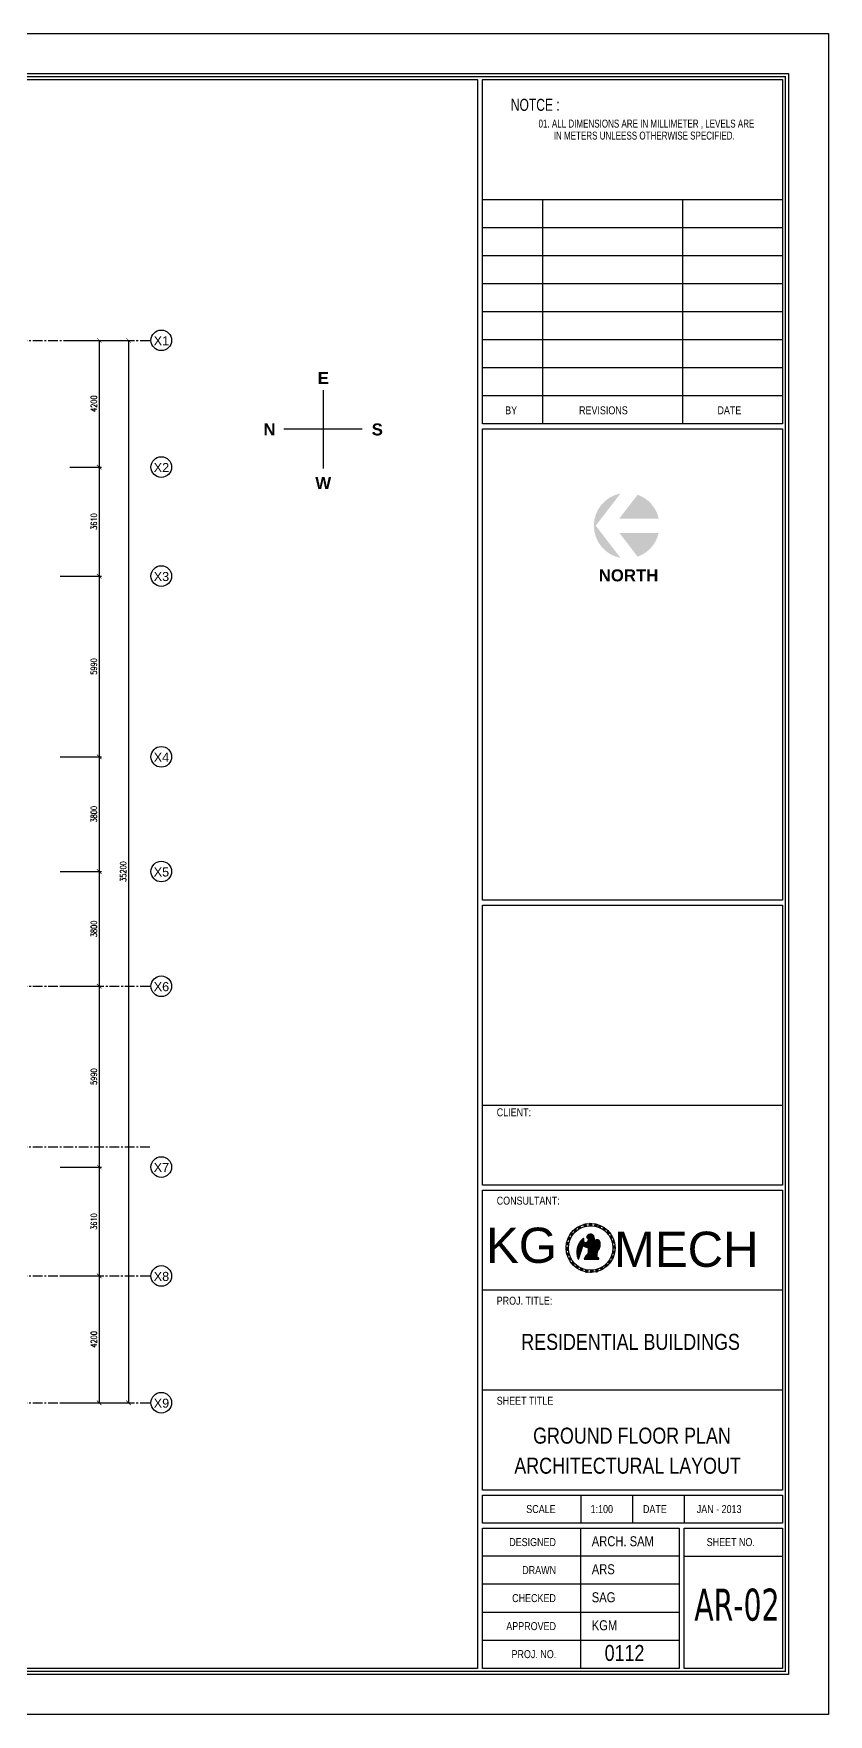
# Model space of a CAD drawing. Header units: millimetres. Extents: x -1288794 to 2153086, y -2701644 to -1428868.
# Drawn here: x 485851 to 512195, y -1519494 to -1463806 of the extents above; entities that cross this region are included whole.
import ezdxf
from ezdxf.enums import TextEntityAlignment as Align

# ---------------------------------------------------------------- set-up
doc = ezdxf.new("R2010")
doc.units = ezdxf.units.MM
doc.header["$LTSCALE"] = 100
doc.header["$PDMODE"] = 34
doc.linetypes.add('CENTER', pattern=[50.8, 31.75, -6.35, 6.35, -6.35])
for name, color, linetype in [('A-ANNO-DIMS', 1, 'Continuous'), ('A-ANNO-SYMB', 33, 'Continuous'), ('A-ANNO-TEXT', 8, 'Continuous'), ('A-GRID', 253, 'CENTER'), ('LOGO LINE', 7, 'Continuous'), ('LOGO1LINE', 7, 'Continuous'), ('LOGOHATCH02', 8, 'Continuous'), ('TEXT', 4, 'Continuous'), ('TEXTO', 140, 'Continuous')]:
    doc.layers.add(name, color=color, linetype=linetype)
doc.styles.add('ISTILO', font='sanss___.ttf', dxfattribs={"width": 0.8, "height": 400})
doc.styles.add('MKL', font='swisse.ttf')
doc.styles.add('ROMANS', font='romans.shx', dxfattribs={"width": 0.8})
doc.styles.add('SANSSERIF', font='sas_____.pfb')
doc.styles.add('SANSSERIFBOLD', font='sasb____.pfb')
doc.styles.add('STYLUS BT', font='stylu.ttf', dxfattribs={"width": 0.5})
doc.styles.add('TAHOMA', font='tahoma.ttf', dxfattribs={"width": 0.7})
doc.dimstyles.new('100 of DIM2', dxfattribs={"dimscale": 0, "dimtxt": 200, "dimasz": 150, "dimexe": 75, "dimexo": 200, "dimgap": 75, "dimtad": 1, "dimdec": 0, "dimrnd": 5, "dimzin": 0, "dimdsep": 46, "dimtxsty": 'ROMANS', "dimblk": 'ARCHTICK', "dimcen": 100, "dimclrd": 94, "dimclre": 94, "dimclrt": 2, "dimadec": 0, "dimazin": 0, "dimtfac": 1, "dimtdec": 0, "dimtofl": 0, "dimtmove": 2, "dimatfit": 3, "dimldrblk": 'OPEN90', "dimfxl": 75, "dimtolj": 1, "dimtzin": 0, "dimarcsym": 0})

# ---------------------------------------------------------------- blocks, each defined once
blk = doc.blocks.new('_ArchTick')
at = {"color": 0, "linetype": 'ByBlock', "const_width": 0.15}
blk.add_lwpolyline([(-0.5, -0.5), (0.5, 0.5)], dxfattribs=at)
blk = doc.blocks.new('*D69')
at = {"layer": 'A-ANNO-DIMS', "color": 94, "lineweight": -2, "ltscale": 3, "transparency": 16777216}
for p, q in [((486842, -1473969), (489072, -1473969)), ((488997, -1473969), (488997, -1509169)), ((486842, -1509169), (489072, -1509169))]:
    blk.add_line(p, q, dxfattribs=at)
at = {"layer": 'Defpoints', "color": 0, "ltscale": 3, "transparency": 16777216}
for p in [(486642, -1473969), (486642, -1509169), (488997, -1509169)]:
    blk.add_point(p, dxfattribs=at)
at = {"layer": 'A-ANNO-DIMS', "color": 94, "lineweight": -2, "ltscale": 3, "transparency": 16777216, "xscale": 150, "yscale": 150, "zscale": 150}
for p, rotation in [((488997, -1473969), 90), ((488997, -1509169), 270)]:
    blk.add_blockref('_ArchTick', p, dxfattribs=dict(at, rotation=rotation))
at = {"layer": 'A-ANNO-DIMS', "color": 2, "ltscale": 3, "transparency": 16777216, "insert": (488822, -1491569), "char_height": 200, "attachment_point": 5, "rotation": 90, "style": 'ROMANS'}
blk.add_mtext('\\A1;35200', dxfattribs=at)
blk = doc.blocks.new('_Open90')
at = {"color": 0, "linetype": 'ByBlock', "lineweight": -2}
for p, q in [((0, 0), (-1, 0)), ((-0.5, 0.5), (0, 0)), ((0, 0), (-0.5, -0.5))]:
    blk.add_line(p, q, dxfattribs=at)
blk = doc.blocks.new('*D70')
at = {"layer": 'A-ANNO-DIMS', "color": 94, "lineweight": -2, "ltscale": 3, "transparency": 16777216}
for p, q in [((487047, -1473969), (488100, -1473969)), ((488025, -1473969), (488025, -1478169)), ((487047, -1478169), (488100, -1478169))]:
    blk.add_line(p, q, dxfattribs=at)
at = {"layer": 'Defpoints', "color": 0, "ltscale": 3, "transparency": 16777216}
for p in [(486847, -1473969), (486847, -1478169), (488025, -1478169)]:
    blk.add_point(p, dxfattribs=at)
at = {"layer": 'A-ANNO-DIMS', "color": 94, "lineweight": -2, "ltscale": 3, "transparency": 16777216, "xscale": 150, "yscale": 150, "zscale": 150}
for p, rotation in [((488025, -1473969), 90), ((488025, -1478169), 270)]:
    blk.add_blockref('_ArchTick', p, dxfattribs=dict(at, rotation=rotation))
at = {"layer": 'A-ANNO-DIMS', "color": 2, "ltscale": 3, "transparency": 16777216, "insert": (487850, -1476069), "char_height": 200, "attachment_point": 5, "rotation": 90, "style": 'ROMANS'}
blk.add_mtext('\\A1;4200', dxfattribs=at)
blk = doc.blocks.new('*D71')
at = {"layer": 'A-ANNO-DIMS', "color": 94, "lineweight": -2, "ltscale": 3, "transparency": 16777216}
for p, q in [((487047, -1478169), (488100, -1478169)), ((488025, -1478169), (488025, -1481779)), ((486733, -1481779), (488100, -1481779))]:
    blk.add_line(p, q, dxfattribs=at)
at = {"layer": 'Defpoints', "color": 0, "ltscale": 3, "transparency": 16777216}
for p in [(486847, -1478169), (486533, -1481779), (488025, -1481779)]:
    blk.add_point(p, dxfattribs=at)
at = {"layer": 'A-ANNO-DIMS', "color": 94, "lineweight": -2, "ltscale": 3, "transparency": 16777216, "xscale": 150, "yscale": 150, "zscale": 150}
for p, rotation in [((488025, -1478169), 90), ((488025, -1481779), 270)]:
    blk.add_blockref('_ArchTick', p, dxfattribs=dict(at, rotation=rotation))
at = {"layer": 'A-ANNO-DIMS', "color": 2, "ltscale": 3, "transparency": 16777216, "insert": (487850, -1479974), "char_height": 200, "attachment_point": 5, "rotation": 90, "style": 'ROMANS'}
blk.add_mtext('\\A1;3610', dxfattribs=at)
blk = doc.blocks.new('*D72')
at = {"layer": 'A-ANNO-DIMS', "color": 94, "lineweight": -2, "ltscale": 3, "transparency": 16777216}
for p, q in [((486733, -1481779), (488100, -1481779)), ((488025, -1481779), (488025, -1487769)), ((486733, -1487769), (488100, -1487769))]:
    blk.add_line(p, q, dxfattribs=at)
at = {"layer": 'Defpoints', "color": 0, "ltscale": 3, "transparency": 16777216}
for p in [(486533, -1481779), (486533, -1487769), (488025, -1487769)]:
    blk.add_point(p, dxfattribs=at)
at = {"layer": 'A-ANNO-DIMS', "color": 94, "lineweight": -2, "ltscale": 3, "transparency": 16777216, "xscale": 150, "yscale": 150, "zscale": 150}
for p, rotation in [((488025, -1481779), 90), ((488025, -1487769), 270)]:
    blk.add_blockref('_ArchTick', p, dxfattribs=dict(at, rotation=rotation))
at = {"layer": 'A-ANNO-DIMS', "color": 2, "ltscale": 3, "transparency": 16777216, "insert": (487850, -1484774), "char_height": 200, "attachment_point": 5, "rotation": 90, "style": 'ROMANS'}
blk.add_mtext('\\A1;5990', dxfattribs=at)
blk = doc.blocks.new('*D73')
at = {"layer": 'A-ANNO-DIMS', "color": 94, "lineweight": -2, "ltscale": 3, "transparency": 16777216}
for p, q in [((486733, -1487769), (488100, -1487769)), ((488025, -1487769), (488025, -1491569)), ((486733, -1491569), (488100, -1491569))]:
    blk.add_line(p, q, dxfattribs=at)
at = {"layer": 'Defpoints', "color": 0, "ltscale": 3, "transparency": 16777216}
for p in [(486533, -1487769), (486533, -1491569), (488025, -1491569)]:
    blk.add_point(p, dxfattribs=at)
at = {"layer": 'A-ANNO-DIMS', "color": 94, "lineweight": -2, "ltscale": 3, "transparency": 16777216, "xscale": 150, "yscale": 150, "zscale": 150}
for p, rotation in [((488025, -1487769), 90), ((488025, -1491569), 270)]:
    blk.add_blockref('_ArchTick', p, dxfattribs=dict(at, rotation=rotation))
at = {"layer": 'A-ANNO-DIMS', "color": 2, "ltscale": 3, "transparency": 16777216, "insert": (487850, -1489669), "char_height": 200, "attachment_point": 5, "rotation": 90, "style": 'ROMANS'}
blk.add_mtext('\\A1;3800', dxfattribs=at)
blk = doc.blocks.new('*D74')
at = {"layer": 'A-ANNO-DIMS', "color": 94, "lineweight": -2, "ltscale": 3, "transparency": 16777216}
for p, q in [((486733, -1491569), (488100, -1491569)), ((488025, -1491569), (488025, -1495369)), ((486733, -1495369), (488100, -1495369))]:
    blk.add_line(p, q, dxfattribs=at)
at = {"layer": 'Defpoints', "color": 0, "ltscale": 3, "transparency": 16777216}
for p in [(486533, -1491569), (486533, -1495369), (488025, -1495369)]:
    blk.add_point(p, dxfattribs=at)
at = {"layer": 'A-ANNO-DIMS', "color": 94, "lineweight": -2, "ltscale": 3, "transparency": 16777216, "xscale": 150, "yscale": 150, "zscale": 150}
for p, rotation in [((488025, -1491569), 90), ((488025, -1495369), 270)]:
    blk.add_blockref('_ArchTick', p, dxfattribs=dict(at, rotation=rotation))
at = {"layer": 'A-ANNO-DIMS', "color": 2, "ltscale": 3, "transparency": 16777216, "insert": (487850, -1493469), "char_height": 200, "attachment_point": 5, "rotation": 90, "style": 'ROMANS'}
blk.add_mtext('\\A1;3800', dxfattribs=at)
blk = doc.blocks.new('*D75')
at = {"layer": 'A-ANNO-DIMS', "color": 94, "lineweight": -2, "ltscale": 3, "transparency": 16777216}
for p, q in [((486733, -1495369), (488100, -1495369)), ((488025, -1495369), (488025, -1501359)), ((486733, -1501359), (488100, -1501359))]:
    blk.add_line(p, q, dxfattribs=at)
at = {"layer": 'Defpoints', "color": 0, "ltscale": 3, "transparency": 16777216}
for p in [(486533, -1495369), (486533, -1501359), (488025, -1501359)]:
    blk.add_point(p, dxfattribs=at)
at = {"layer": 'A-ANNO-DIMS', "color": 94, "lineweight": -2, "ltscale": 3, "transparency": 16777216, "xscale": 150, "yscale": 150, "zscale": 150}
for p, rotation in [((488025, -1495369), 90), ((488025, -1501359), 270)]:
    blk.add_blockref('_ArchTick', p, dxfattribs=dict(at, rotation=rotation))
at = {"layer": 'A-ANNO-DIMS', "color": 2, "ltscale": 3, "transparency": 16777216, "insert": (487850, -1498364), "char_height": 200, "attachment_point": 5, "rotation": 90, "style": 'ROMANS'}
blk.add_mtext('\\A1;5990', dxfattribs=at)
blk = doc.blocks.new('*D76')
at = {"layer": 'A-ANNO-DIMS', "color": 94, "lineweight": -2, "ltscale": 3, "transparency": 16777216}
for p, q in [((486733, -1501359), (488100, -1501359)), ((488025, -1501359), (488025, -1504969)), ((486733, -1504969), (488100, -1504969))]:
    blk.add_line(p, q, dxfattribs=at)
at = {"layer": 'Defpoints', "color": 0, "ltscale": 3, "transparency": 16777216}
for p in [(486533, -1501359), (486533, -1504969), (488025, -1504969)]:
    blk.add_point(p, dxfattribs=at)
at = {"layer": 'A-ANNO-DIMS', "color": 94, "lineweight": -2, "ltscale": 3, "transparency": 16777216, "xscale": 150, "yscale": 150, "zscale": 150}
for p, rotation in [((488025, -1501359), 90), ((488025, -1504969), 270)]:
    blk.add_blockref('_ArchTick', p, dxfattribs=dict(at, rotation=rotation))
at = {"layer": 'A-ANNO-DIMS', "color": 2, "ltscale": 3, "transparency": 16777216, "insert": (487850, -1503164), "char_height": 200, "attachment_point": 5, "rotation": 90, "style": 'ROMANS'}
blk.add_mtext('\\A1;3610', dxfattribs=at)
blk = doc.blocks.new('*D77')
at = {"layer": 'A-ANNO-DIMS', "color": 94, "lineweight": -2, "ltscale": 3, "transparency": 16777216}
for p, q in [((486733, -1504969), (488100, -1504969)), ((488025, -1504969), (488025, -1509169)), ((486733, -1509169), (488100, -1509169))]:
    blk.add_line(p, q, dxfattribs=at)
at = {"layer": 'Defpoints', "color": 0, "ltscale": 3, "transparency": 16777216}
for p in [(486533, -1504969), (486533, -1509169), (488025, -1509169)]:
    blk.add_point(p, dxfattribs=at)
at = {"layer": 'A-ANNO-DIMS', "color": 94, "lineweight": -2, "ltscale": 3, "transparency": 16777216, "xscale": 150, "yscale": 150, "zscale": 150}
for p, rotation in [((488025, -1504969), 90), ((488025, -1509169), 270)]:
    blk.add_blockref('_ArchTick', p, dxfattribs=dict(at, rotation=rotation))
at = {"layer": 'A-ANNO-DIMS', "color": 2, "ltscale": 3, "transparency": 16777216, "insert": (487850, -1507069), "char_height": 200, "attachment_point": 5, "rotation": 90, "style": 'ROMANS'}
blk.add_mtext('\\A1;4200', dxfattribs=at)

msp = doc.modelspace()

# ---------------------------------------------------------------- hatches: boundary and pattern name
h = msp.add_hatch()
h.set_pattern_fill('ANSI36', color=6, scale=36.666455, angle=51.42857, style=0)
h.set_pattern_definition([(96.42857, (505977.046, -1506478.658), (-5.452531, 7.4571865), [11.458267, -2.291653, 0, -2.291653])])
h.paths.add_polyline_path([(503678.7, -1503533.6, 0.0225273), (503635.8, -1503592.7), (503693.4, -1503638.6, -0.0247745), (503736.1, -1503579.3)])
h = msp.add_hatch()
h.set_pattern_fill('ANSI36', color=6, scale=36.666455, angle=38.57143, style=0)
h.set_pattern_definition([(83.57143, (505392.504, -1506787.814), (-3.656445, 8.4835216), [11.458267, -2.291653, 0, -2.291653])])
h.paths.add_polyline_path([(503807.2, -1503405.1, 0.0225273), (503752.2, -1503453.2), (503798.1, -1503510.8, -0.0247745), (503852.9, -1503462.5)])
h = msp.add_hatch()
h.set_pattern_fill('ANSI36', color=6, scale=36.666455, angle=25.71429, style=0)
h.set_pattern_definition([(70.71429, (504753.8244, -1506959.146), (-1.677009, 9.0844575), [11.458267, -2.291653, 0, -2.291653])])
h.paths.add_polyline_path([(503960.9, -1503308.5, 0.0225273), (503896.6, -1503343.1), (503928.6, -1503409.5, -0.0247745), (503992.8, -1503374.6)])
h = msp.add_hatch()
h.set_pattern_fill('ANSI36', color=6, scale=36.666455, angle=167.14286, style=0)
h.set_pattern_definition([(212.14286, (505745.856, -1501492.5794), (-4.352928, -8.148113), [11.458267, -2.291653, 0, -2.291653])])
h.paths.add_polyline_path([(504089.6, -1503259.6, -0.0225273), (504161.5, -1503246.6), (504177.9, -1503318.4, 0.0247745), (504105.9, -1503331.1)])
h = msp.add_hatch()
h.set_pattern_fill('ANSI36', color=6, scale=36.666455, angle=180, style=0)
h.set_pattern_definition([(225, (505147.326, -1501217.206), (-2.4306655, -8.91244), [11.458267, -2.291653, 0, -2.291653])])
h.paths.add_polyline_path([(504277.7, -1503228.2, -0.0225273), (504350.7, -1503231.5), (504350.7, -1503305.1, 0.0247745), (504277.7, -1503301.5)])
h = msp.add_hatch()
h.set_pattern_fill('ANSI36', color=6, scale=36.666455, angle=-167.14286, style=0)
h.set_pattern_definition([(237.85714, (504504.366, -1501087.4032), (-0.386519, -9.229861), [11.458267, -2.291653, 0, -2.291653])])
h.paths.add_polyline_path([(504465, -1503241.5, -0.0225273), (504535.4, -1503260.9), (504519, -1503332.7, 0.0247745), (504448.7, -1503313)])
h = msp.add_hatch()
h.set_pattern_fill('ANSI36', color=6, scale=36.666455, angle=-25.71429, style=0)
h.set_pattern_definition([(19.28571, (502304.937, -1506204.5415), (6.056917, 6.975205), [11.458267, -2.291653, 0, -2.291653])])
h.paths.add_polyline_path([(504664.8, -1503308.5, 0.0225273), (504597.6, -1503279.8), (504565.6, -1503346.2, -0.0247745), (504632.9, -1503374.6)])
h = msp.add_hatch()
h.set_pattern_fill('ANSI36', color=6, scale=36.666455, angle=-38.57143, style=0)
h.set_pattern_definition([(6.42857, (501873.4595, -1505703.449), (7.4571865, 5.452531), [11.458267, -2.291653, 0, -2.291653])])
h.paths.add_polyline_path([(504818.5, -1503405.1, 0.0225273), (504759.4, -1503362.2), (504713.5, -1503419.8, -0.0247745), (504772.8, -1503462.5)])
h = msp.add_hatch()
h.set_pattern_fill('ANSI36', color=6, scale=36.666455, angle=-51.42857, style=0)
h.set_pattern_definition([(353.57143, (501564.3035, -1505118.9075), (8.4835216, 3.656445), [11.458267, -2.291653, 0, -2.291653])])
h.paths.add_polyline_path([(504947, -1503533.6, 0.0225273), (504898.9, -1503478.6), (504841.3, -1503524.5, -0.0247745), (504889.6, -1503579.3)])
h = msp.add_hatch()
h.set_pattern_fill('ANSI36', color=6, scale=36.666455, angle=90, style=0)
h.set_pattern_definition([(135, (507134.9117, -1504908.8536), (-8.9124403, 2.4306655), [11.458267, -2.291653, 0, -2.291653])])
h.paths.add_polyline_path([(503501.8, -1504039.3, 0.0225273), (503505.1, -1504112.2), (503578.7, -1504112.2, -0.0247745), (503575.1, -1504039.3)])
h = msp.add_hatch()
h.set_pattern_fill('ANSI36', color=6, scale=36.666455, angle=77.14286, style=0)
h.set_pattern_definition([(122.14286, (506870.654, -1505515.0173), (-8.148113, 4.352928), [11.458267, -2.291653, 0, -2.291653])])
h.paths.add_polyline_path([(503522.1, -1503858.8, 0.0225273), (503509.1, -1503930.7), (503580.9, -1503947, -0.0247745), (503593.6, -1503875.1)])
h = msp.add_hatch()
h.set_pattern_fill('ANSI36', color=6, scale=36.666455, angle=64.28571, style=0)
h.set_pattern_definition([(109.28571, (506478.138, -1506047.1804), (-6.975205, 6.056917), [11.458267, -2.291653, 0, -2.291653])])
h.paths.add_polyline_path([(503582.1, -1503687.4, 0.0225273), (503553.4, -1503754.5), (503619.8, -1503786.5, -0.0247745), (503648.2, -1503719.2)])
h = msp.add_hatch()
h.set_pattern_fill('ANSI31', color=6, scale=36.45, style=0)
h.set_pattern_definition([(45, (503729.3083, -1506308.6005), (-3.221755, 3.221755), [])])
h.paths.add_polyline_path([(504236, -1504212.8, 0.1070133), (504101.3, -1504413), (504582.8, -1504413, 0.3835303), (504589.8, -1504406.7, 0.674478), (504533.1, -1504376.4), (504517.6, -1504332.4, -0.1268388), (504543.2, -1504147.3, 0.2280769), (504630, -1503866.3, 0.6975506), (504449.9, -1503805.9, 0.0308659), (504430, -1503672.3, 0.880226), (504183.9, -1503703.5), (504205.9, -1503702.8, -1.0270626), (504093.2, -1503836.1), (504093.2, -1503747.1, 0.3506469), (504074.8, -1503724.1, 0.2389572), (504066.5, -1503726.2, 0.3170491), (503900.2, -1504404.8, 0.7037758), (503909.1, -1504404.6), (504057, -1503950.3, 0.26839), (504225.1, -1504017.3, -0.1721045)])
h = msp.add_hatch()
h.set_pattern_fill('ANSI36', color=6, scale=36.666455, angle=-64.28571, style=0)
h.set_pattern_definition([(340.71429, (501392.9714, -1504480.228), (9.0844575, 1.677009), [11.458267, -2.291653, 0, -2.291653])])
h.paths.add_polyline_path([(505043.6, -1503687.4, 0.0225273), (505009, -1503623), (504942.6, -1503655, -0.0247745), (504977.5, -1503719.2)])
h = msp.add_hatch()
h.set_pattern_fill('ANSI36', color=6, scale=36.666455, angle=-77.14286, style=0)
h.set_pattern_definition([(327.85714, (501368.0546, -1503819.436), (9.229861, -0.386519), [11.458267, -2.291653, 0, -2.291653])])
h.paths.add_polyline_path([(505103.6, -1503858.8, 0.0225273), (505084.1, -1503788.4), (505012.3, -1503804.8, -0.0247745), (505032.1, -1503875.1)])
h = msp.add_hatch()
h.set_pattern_fill('ANSI36', color=6, scale=36.666455, angle=-90, style=0)
h.set_pattern_definition([(315, (501490.8025, -1503169.6674), (8.9124403, -2.4306655), [11.458267, -2.291653, 0, -2.291653])])
h.paths.add_polyline_path([(505123.9, -1504039.3, 0.0225273), (505120.6, -1503966.3), (505047, -1503966.3, -0.0247745), (505050.6, -1504039.3)])
h = msp.add_hatch()
h.set_pattern_fill('ANSI36', color=6, scale=36.666455, angle=102.85714, style=0)
h.set_pattern_definition([(147.85714, (507257.6595, -1504259.085), (-9.229861, 0.386519), [11.458267, -2.291653, 0, -2.291653])])
h.paths.add_polyline_path([(503522.1, -1504219.7, 0.0225273), (503541.6, -1504290.2), (503613.4, -1504273.8, -0.0247745), (503593.6, -1504203.4)])
h = msp.add_hatch()
h.set_pattern_fill('ANSI36', color=6, scale=36.666455, angle=115.71429, style=0)
h.set_pattern_definition([(160.71429, (507232.7427, -1503598.293), (-9.0844575, -1.677009), [11.458267, -2.291653, 0, -2.291653])])
h.paths.add_polyline_path([(503582.1, -1504391.2, 0.0225273), (503616.7, -1504455.5), (503683.1, -1504423.5, -0.0247745), (503648.2, -1504359.4)])
h = msp.add_hatch()
h.set_pattern_fill('ANSI36', color=6, scale=36.666455, angle=128.57143, style=0)
h.set_pattern_definition([(173.57143, (507061.4106, -1502959.6135), (-8.4835216, -3.656445), [11.458267, -2.291653, 0, -2.291653])])
h.paths.add_polyline_path([(503678.7, -1504545, 0.0225273), (503726.8, -1504600), (503784.4, -1504554, -0.0247745), (503736.1, -1504499.2)])
h = msp.add_hatch()
h.set_pattern_fill('ANSI36', color=6, scale=36.666455, angle=141.42857, style=0)
h.set_pattern_definition([(186.42857, (506752.2546, -1502375.072), (-7.4571865, -5.452531), [11.458267, -2.291653, 0, -2.291653])])
h.paths.add_polyline_path([(503807.2, -1504673.4, 0.0225273), (503866.3, -1504716.3), (503912.2, -1504658.7, -0.0247745), (503852.9, -1504616)])
h = msp.add_hatch()
h.set_pattern_fill('ANSI36', color=6, scale=36.666455, angle=-154.28571, style=0)
h.set_pattern_definition([(250.71429, (503871.8898, -1501119.375), (1.677009, -9.0844575), [11.458267, -2.291653, 0, -2.291653])])
h.paths.add_polyline_path([(504664.8, -1504770, 0.0225273), (504729.1, -1504735.4), (504697.1, -1504669, -0.0247745), (504632.9, -1504703.9)])
h = msp.add_hatch()
h.set_pattern_fill('ANSI36', color=6, scale=36.666455, angle=-141.42857, style=0)
h.set_pattern_definition([(263.57143, (503233.21, -1501290.707), (3.656445, -8.4835216), [11.458267, -2.291653, 0, -2.291653])])
h.paths.add_polyline_path([(504818.5, -1504673.4, 0.0225273), (504873.5, -1504625.3), (504827.6, -1504567.7, -0.0247745), (504772.8, -1504616)])
h = msp.add_hatch()
h.set_pattern_fill('ANSI36', color=6, scale=36.666455, angle=-128.57143, style=0)
h.set_pattern_definition([(276.42857, (502648.6683, -1501599.863), (5.452531, -7.4571865), [11.458267, -2.291653, 0, -2.291653])])
h.paths.add_polyline_path([(504947, -1504545, 0.0225273), (504989.9, -1504485.8), (504932.3, -1504439.9, -0.0247745), (504889.6, -1504499.2)])
h = msp.add_hatch()
h.set_pattern_fill('ANSI36', color=6, scale=36.666455, angle=-115.71429, style=0)
h.set_pattern_definition([(289.28571, (502147.576, -1502031.3406), (6.975205, -6.056917), [11.458267, -2.291653, 0, -2.291653])])
h.paths.add_polyline_path([(505043.6, -1504391.2, 0.0225273), (505072.3, -1504324), (505005.9, -1504292, -0.0247745), (504977.5, -1504359.4)])
h = msp.add_hatch()
h.set_pattern_fill('ANSI36', color=6, scale=36.666455, angle=-102.85714, style=0)
h.set_pattern_definition([(302.14286, (501755.06, -1502563.5037), (8.148113, -4.352928), [11.458267, -2.291653, 0, -2.291653])])
h.paths.add_polyline_path([(505103.6, -1504219.7, 0.0225273), (505116.6, -1504147.9), (505044.8, -1504131.5, -0.0247745), (505032.1, -1504203.4)])
h = msp.add_hatch()
h.set_pattern_fill('ANSI36', color=6, scale=36.666455, angle=154.28571, style=0)
h.set_pattern_definition([(199.28571, (506320.777, -1501873.9795), (-6.056917, -6.975205), [11.458267, -2.291653, 0, -2.291653])])
h.paths.add_polyline_path([(503960.9, -1504770, 0.0225273), (504028.1, -1504798.7), (504060.1, -1504732.3, -0.0247745), (503992.8, -1504703.9)])
h = msp.add_hatch()
h.set_pattern_fill('ANSI36', color=6, scale=36.666455, angle=167.14286, style=0)
h.set_pattern_definition([(212.14286, (505788.614, -1501481.4634), (-4.352928, -8.148113), [11.458267, -2.291653, 0, -2.291653])])
h.paths.add_polyline_path([(504132.4, -1504830, 0.0225273), (504204.3, -1504843), (504220.6, -1504771.2, -0.0247745), (504148.7, -1504758.5)])
h = msp.add_hatch()
h.set_pattern_fill('ANSI36', color=6, scale=36.666455, angle=180, style=0)
h.set_pattern_definition([(225, (505182.45, -1501217.206), (-2.4306655, -8.9124403), [11.458267, -2.291653, 0, -2.291653])])
h.paths.add_polyline_path([(504312.9, -1504850.3, 0.0225273), (504385.8, -1504847), (504385.8, -1504773.4, -0.0247745), (504312.9, -1504777)])
h = msp.add_hatch()
h.set_pattern_fill('ANSI36', color=6, scale=36.666455, angle=-167.14286, style=0)
h.set_pattern_definition([(237.85714, (504532.6814, -1501094.458), (-0.386519, -9.229861), [11.458267, -2.291653, 0, -2.291653])])
h.paths.add_polyline_path([(504493.3, -1504830, 0.0225273), (504563.7, -1504810.5), (504547.4, -1504738.7, -0.0247745), (504477, -1504758.5)])
at = {"layer": 'LOGOHATCH02'}
h = msp.add_hatch(color=30, dxfattribs=at)
h.paths.add_polyline_path([(505306.4, -1479040.2, 0.8284598), (505306.4, -1481178.5), (504482.5, -1480109.3)])
h.paths.add_polyline_path([(505872, -1479083.6), (505264.5, -1479872), (506570.7, -1479872, 0.2581572)])
h.paths.add_polyline_path([(506570.7, -1480346.6), (505264.5, -1480346.6), (505872, -1481135, 0.2581572)])

# ---------------------------------------------------------------- linework, layer by layer
for p, q in [((495446.7, -1475617.9), (495446.7, -1478213.2)), ((496744.3, -1476915.5), (494149.1, -1476915.5))]:
    msp.add_line(p, q)
at = {"color": 6}
for p, q in [((503736.1, -1503579.3), (503678.7, -1503533.6)), ((503736.1, -1503579.3), (503678.7, -1503533.6)), ((503798.1, -1503510.8), (503752.4, -1503453.5)), ((503798.1, -1503510.8), (503752.4, -1503453.5)), ((503852.9, -1503462.5), (503807.2, -1503405.1)), ((503852.9, -1503462.5), (503807.2, -1503405.1)), ((503928.6, -1503409.5), (503896.8, -1503343.4)), ((503928.6, -1503409.5), (503896.8, -1503343.4)), ((503992.8, -1503374.6), (503960.9, -1503308.5)), ((503992.8, -1503374.6), (503960.9, -1503308.5)), ((504105.9, -1503331.1), (504089.6, -1503259.6)), ((504105.9, -1503331.1), (504089.6, -1503259.6)), ((504177.9, -1503318.4), (504161.6, -1503246.9)), ((504277.7, -1503301.5), (504277.7, -1503228.2)), ((504277.7, -1503301.5), (504277.7, -1503228.2)), ((504350.7, -1503305.1), (504350.7, -1503231.8)), ((504350.7, -1503305.1), (504350.7, -1503231.8)), ((504448.7, -1503313), (504465, -1503241.5)), ((504448.7, -1503313), (504465, -1503241.5)), ((504519, -1503332.7), (504535.4, -1503261.2)), ((504519, -1503332.7), (504535.4, -1503261.2)), ((504632.9, -1503374.6), (504664.8, -1503308.5)), ((504632.9, -1503374.6), (504664.8, -1503308.5)), ((504713.5, -1503419.8), (504759.2, -1503362.5)), ((504713.5, -1503419.8), (504759.2, -1503362.5)), ((504772.8, -1503462.5), (504818.5, -1503405.1)), ((504772.8, -1503462.5), (504818.5, -1503405.1)), ((504841.3, -1503524.5), (504898.6, -1503478.8)), ((504841.3, -1503524.5), (504898.6, -1503478.8)), ((504889.6, -1503579.3), (504947, -1503533.6)), ((504889.6, -1503579.3), (504947, -1503533.6)), ((503575.1, -1504039.3), (503501.8, -1504039.3)), ((503575.1, -1504039.3), (503501.8, -1504039.3)), ((503578.7, -1504112.2), (503505.4, -1504112.2)), ((503578.7, -1504112.2), (503505.4, -1504112.2)), ((503580.9, -1503947), (503509.4, -1503930.7)), ((503580.9, -1503947), (503509.4, -1503930.7)), ((503593.6, -1503875.1), (503522.1, -1503858.8)), ((503593.6, -1503875.1), (503522.1, -1503858.8)), ((503619.8, -1503786.5), (503553.7, -1503754.7)), ((503619.8, -1503786.5), (503553.7, -1503754.7)), ((503648.2, -1503719.2), (503582.1, -1503687.4)), ((503648.2, -1503719.2), (503582.1, -1503687.4)), ((503693.4, -1503638.6), (503636.1, -1503592.9)), ((503693.4, -1503638.6), (503636.1, -1503592.9)), ((504057, -1503950.3), (503909.1, -1504404.6)), ((504093.2, -1503836.1), (504093.2, -1503747.1)), ((504183.9, -1503703.5), (504205.9, -1503702.8)), ((504942.6, -1503655), (505008.7, -1503623.2)), ((504942.6, -1503655), (505008.7, -1503623.2)), ((504977.5, -1503719.2), (505043.6, -1503687.4)), ((504977.5, -1503719.2), (505043.6, -1503687.4)), ((505012.3, -1503804.8), (505083.8, -1503788.4)), ((505012.3, -1503804.8), (505083.8, -1503788.4)), ((505032.1, -1503875.1), (505103.6, -1503858.8)), ((505032.1, -1503875.1), (505103.6, -1503858.8)), ((505047, -1503966.3), (505120.3, -1503966.3)), ((505047, -1503966.3), (505120.3, -1503966.3)), ((505050.6, -1504039.3), (505123.9, -1504039.3)), ((505050.6, -1504039.3), (505123.9, -1504039.3)), ((503593.6, -1504203.4), (503522.1, -1504219.7)), ((503593.6, -1504203.4), (503522.1, -1504219.7)), ((503613.4, -1504273.8), (503541.9, -1504290.1)), ((503613.4, -1504273.8), (503541.9, -1504290.1)), ((503648.2, -1504359.4), (503582.1, -1504391.2)), ((503648.2, -1504359.4), (503582.1, -1504391.2)), ((503683.1, -1504423.5), (503617, -1504455.3)), ((503683.1, -1504423.5), (503617, -1504455.3)), ((503736.1, -1504499.2), (503678.7, -1504545)), ((503736.1, -1504499.2), (503678.7, -1504545)), ((503784.4, -1504554), (503727.1, -1504599.7)), ((503784.4, -1504554), (503727.1, -1504599.7)), ((503852.9, -1504616), (503807.2, -1504673.4)), ((503852.9, -1504616), (503807.2, -1504673.4)), ((503912.2, -1504658.7), (503866.5, -1504716)), ((503912.2, -1504658.7), (503866.5, -1504716)), ((504101.3, -1504413), (504582.8, -1504413)), ((504517.6, -1504332.4), (504533.1, -1504376.4)), ((504697.1, -1504669), (504728.9, -1504735.1)), ((504697.1, -1504669), (504728.9, -1504735.1)), ((504772.8, -1504616), (504818.5, -1504673.4)), ((504772.8, -1504616), (504818.5, -1504673.4)), ((504827.6, -1504567.7), (504873.3, -1504625.1)), ((504827.6, -1504567.7), (504873.3, -1504625.1)), ((504889.6, -1504499.2), (504947, -1504545)), ((504889.6, -1504499.2), (504947, -1504545)), ((504932.3, -1504439.9), (504989.6, -1504485.6)), ((504932.3, -1504439.9), (504989.6, -1504485.6)), ((504977.5, -1504359.4), (505043.6, -1504391.2)), ((504977.5, -1504359.4), (505043.6, -1504391.2)), ((505005.9, -1504292), (505072, -1504323.9)), ((505005.9, -1504292), (505072, -1504323.9)), ((505032.1, -1504203.4), (505103.6, -1504219.7)), ((505032.1, -1504203.4), (505103.6, -1504219.7)), ((505044.8, -1504131.5), (505116.3, -1504147.8)), ((505044.8, -1504131.5), (505116.3, -1504147.8)), ((503992.8, -1504703.9), (503960.9, -1504770)), ((503992.8, -1504703.9), (503960.9, -1504770)), ((504060.1, -1504732.3), (504028.3, -1504798.4)), ((504060.1, -1504732.3), (504028.3, -1504798.4)), ((504148.7, -1504758.5), (504132.4, -1504830)), ((504148.7, -1504758.5), (504132.4, -1504830)), ((504220.6, -1504771.2), (504204.3, -1504842.7)), ((504220.6, -1504771.2), (504204.3, -1504842.7)), ((504312.9, -1504777), (504312.9, -1504850.3)), ((504312.9, -1504777), (504312.9, -1504850.3)), ((504385.8, -1504773.4), (504385.8, -1504846.7)), ((504385.8, -1504773.4), (504385.8, -1504846.7)), ((504477, -1504758.5), (504493.3, -1504830)), ((504477, -1504758.5), (504493.3, -1504830)), ((504547.4, -1504738.7), (504563.7, -1504810.2)), ((504547.4, -1504738.7), (504563.7, -1504810.2)), ((504632.9, -1504703.9), (504664.8, -1504770)), ((504632.9, -1504703.9), (504664.8, -1504770))]:
    msp.add_line(p, q, dxfattribs=at)
for radius in [811.1, 737.7]:
    msp.add_circle((504312.9, -1504039.3), radius, dxfattribs=at)
for centre, radius, start, end in [((504464.7, -1504183.4), 606.4, 131.04915, 201.41384), ((504199, -1503838.5), 180.7, 218.21967, 278.31391), ((504072.7, -1503733.3), 9.44, 77.29223, 131.04915), ((504069.6, -1503747.1), 23.6, 0, 77.29223), ((504151.3, -1503771), 87.3, 228.24948, 51.30904), ((504309, -1503703.6), 125, 8.86708, 179.93696), ((503955, -1504130.5), 292.9, 343.66509, 22.72588), ((503358.5, -1503900.3), 1095.5, 4.94242, 12.01413), ((504528.8, -1503869.2), 101.2, 1.6654, 141.2563), ((504294.5, -1503916.7), 339.2, 317.14623, 8.5385), ((503904.6, -1504403.1), 4.72, 201.41384, 341.96166), ((504630.9, -1504624), 570.1, 133.83872, 158.27138), ((504889.2, -1504289.5), 374.1, 157.66136, 186.57627), ((504555.3, -1504403), 34.7, 353.93332, 129.92852), ((504582.8, -1504405.9), 7.08, 270, 353.93332)]:
    msp.add_arc(centre, radius, start, end, dxfattribs=at)
at = {"layer": 'A-ANNO-SYMB', "ltscale": 3}
for centre in [(490083.7, -1473968.6), (490083.7, -1478168.6), (490083.7, -1481778.6), (490083.7, -1487768.6), (490083.7, -1491568.6), (490083.7, -1495368.6), (490083.7, -1501358.6), (490083.7, -1504968.6), (490083.7, -1509168.6)]:
    msp.add_circle(centre, 342.2, dxfattribs=at)
at = {"layer": 'A-GRID', "ltscale": 0.1}
for p, q in [((446201.9, -1473968.6), (489741.5, -1473968.6)), ((446205.8, -1495368.6), (489745.4, -1495368.6)), ((446203.4, -1500687.6), (489743, -1500687.6)), ((446201.9, -1504968.6), (489741.5, -1504968.6)), ((446201.9, -1509168.6), (489741.5, -1509168.6))]:
    msp.add_line(p, q, dxfattribs=at)
at = {"layer": 'LOGO LINE'}
msp.add_line((500726.5, -1499307.1), (510670.7, -1499307.1), dxfattribs=at)
msp.add_lwpolyline([(512195.3, -1519493.9), (433437.3, -1519493.9), (433437.3, -1463806.4), (512195.3, -1463806.4)], close=True, dxfattribs=at)
at = {"layer": 'LOGO1LINE'}
for p, q in [((510670.7, -1469308.8), (500726.5, -1469308.8)), ((502715.3, -1469308.8), (502715.3, -1476733.8)), ((507355.9, -1469308.8), (507355.9, -1476733.8)), ((510670.7, -1470236.9), (500726.5, -1470236.9)), ((510670.7, -1471165.1), (500726.5, -1471165.1)), ((510670.7, -1472093.2), (500726.5, -1472093.2)), ((510670.7, -1473021.3), (500726.5, -1473021.3)), ((510670.7, -1473949.4), (500726.5, -1473949.4)), ((510670.7, -1474877.6), (500726.5, -1474877.6)), ((510670.7, -1475805.7), (500726.5, -1475805.7)), ((510670.7, -1505439.4), (500726.5, -1505439.4)), ((510670.7, -1508754.1), (500726.5, -1508754.1)), ((503987.5, -1512234.6), (503987.5, -1513162.7)), ((505700.9, -1512234.6), (505700.9, -1513162.7)), ((507414.3, -1512234.6), (507414.3, -1513162.7)), ((503987.5, -1517969.1), (503987.5, -1513328.5)), ((507248.5, -1514256.6), (500726.5, -1514256.6)), ((507414.3, -1514256.6), (510670.7, -1514256.6)), ((503987.5, -1515184.7), (500726.5, -1515184.7)), ((507248.5, -1515184.7), (503987.5, -1515184.7)), ((507248.5, -1516112.8), (500726.5, -1516112.8)), ((507248.5, -1517041), (500726.5, -1517041))]:
    msp.add_line(p, q, dxfattribs=at)
for points in [[(510869.4, -1518168), (434763.2, -1518168), (434763.2, -1465132.3), (510869.4, -1465132.3)], [(500560.7, -1517969.1), (434962.1, -1517969.1), (434962.1, -1465331.1), (500560.7, -1465331.1)], [(510670.7, -1476733.8), (500726.5, -1476733.8), (500726.5, -1465331.1), (510670.7, -1465331.1)], [(510670.7, -1492511.9), (500726.5, -1492511.9), (500726.5, -1476899.6), (510670.7, -1476899.6)], [(510670.7, -1501958.9), (500726.5, -1501958.9), (500726.5, -1492677.7), (510670.7, -1492677.7)], [(510670.7, -1512068.9), (500726.5, -1512068.9), (500726.5, -1502124.7), (510670.7, -1502124.7)], [(510670.7, -1513162.7), (500726.5, -1513162.7), (500726.5, -1512234.6), (510670.7, -1512234.6)], [(507248.5, -1517969.1), (500726.5, -1517969.1), (500726.5, -1513328.5), (507248.5, -1513328.5)], [(510670.7, -1517969.1), (507414.3, -1517969.1), (507414.3, -1513328.5), (510670.7, -1513328.5)]]:
    msp.add_lwpolyline(points, close=True, dxfattribs=at)
at = {"layer": 'LOGO1LINE', "const_width": 39.8}
msp.add_lwpolyline([(510770, -1518068.5), (434862.6, -1518068.5), (434862.6, -1465231.7), (510770, -1465231.7)], close=True, dxfattribs=at)

# ---------------------------------------------------------------- texts
at = {"color": 6, "style": 'MKL'}
for s, p in [('KG', (500845.2, -1504533.8)), ('MECH', (505085.6, -1504666.6))]:
    msp.add_text(s, height=1166.4, dxfattribs=at).set_placement(p)
at = {"layer": 'A-ANNO-TEXT', "style": 'SANSSERIF'}
for s, p in [('X1', (490088.3, -1474133.2)), ('X2', (490088.3, -1478333.2)), ('X3', (490088.3, -1481943.2)), ('X4', (490088.3, -1487933.2)), ('X5', (490088.3, -1491733.2)), ('X6', (490088.3, -1495533.2)), ('X7', (490088.3, -1501523.2)), ('X8', (490088.3, -1505133.2)), ('X9', (490088.3, -1509333.2))]:
    msp.add_text(s, height=300, dxfattribs=at).set_placement(p, align=Align.CENTER)
at = {"layer": 'TEXT', "color": 7}
for s, height, style, width, p in [('NOTCE :', 397.77, 'STYLUS BT', 0.75, (501669.7, -1466364.7)), ('BY', 265.18, 'ISTILO', 0.8, (501481.1, -1476419.8)), ('REVISIONS', 265.18, 'ISTILO', 0.8, (503931, -1476419.8)), ('DATE', 265.18, 'ISTILO', 0.8, (508518.3, -1476419.8)), ('CLIENT:', 265.18, 'ISTILO', 0.8, (501201.2, -1499678.7)), ('CONSULTANT:', 265.179, 'ISTILO', 0.8, (501201.2, -1502605.4)), ('PROJ. TITLE:', 265.179, 'ISTILO', 0.8, (501201.2, -1505920)), ('SHEET TITLE', 265.179, 'ISTILO', 0.8, (501201.2, -1509234.7)), ('SCALE', 265.18, 'ISTILO', 0.8, (502181.9, -1512823.7)), ('1:100', 265.18, 'ISTILO', 0.8, (504314.1, -1512823.7)), ('DATE', 265.18, 'ISTILO', 0.8, (506048.8, -1512823.7)), ('JAN - 2013', 265.18, 'ISTILO', 0.8, (507832.1, -1512823.7)), ('DESIGNED', 265.18, 'ISTILO', 0.8, (501616.6, -1513917.5)), ('ARCH. SAM', 331.47, 'ISTILO', 0.8, (504352.1, -1513922.8)), ('SHEET NO.', 265.18, 'ISTILO', 0.8, (508161.4, -1513917.5)), ('DRAWN', 265.18, 'ISTILO', 0.8, (502048.1, -1514845.6)), ('ARS', 331.47, 'ISTILO', 0.8, (504352.1, -1514850.9)), ('CHECKED', 265.18, 'ISTILO', 0.8, (501713.2, -1515773.8)), ('SAG', 331.47, 'ISTILO', 0.8, (504352.1, -1515779)), ('APPROVED', 265.18, 'ISTILO', 0.8, (501519.8, -1516701.9)), ('KGM', 331.47, 'ISTILO', 0.8, (504352.1, -1516707.1)), ('PROJ. NO.', 265.18, 'ISTILO', 0.8, (501692.4, -1517630))]:
    msp.add_text(s, height=height, dxfattribs=dict(at, style=style, width=width)).set_placement(p)
at = {"layer": 'TEXT', "color": 7, "style": 'SANSSERIFBOLD'}
for s, height, p in [('E', 397.8, (495451.3, -1475214.4)), ('N', 397.8, (493669.8, -1476920.1)), ('S', 397.8, (497242.7, -1476920.1)), ('W', 397.8, (495451.3, -1478697.7)), ('NORTH', 397.77, (505570.4, -1481755.6))]:
    msp.add_text(s, height=height, dxfattribs=at).set_placement(p, align=Align.MIDDLE)
at = {"layer": 'TEXT', "color": 7, "style": 'ISTILO', "width": 0.8}
for s, p in [('RESIDENTIAL BUILDINGS', (505638.3, -1507417.4)), ('GROUND FLOOR PLAN', (505683.9, -1510523.8)), ('ARCHITECTURAL LAYOUT', (505539.1, -1511520.2))]:
    msp.add_text(s, height=530.357, dxfattribs=at).set_placement(p, align=Align.CENTER)
at = {"layer": 'TEXT', "color": 30}
for s, height, style, width, p in [('AR-02', 1060.71, 'TAHOMA', 0.75, (509163.3, -1516387.9)), ('0112', 529.73, 'SANSSERIF', 0.8, (505437.2, -1517723))]:
    msp.add_text(s, height=height, dxfattribs=dict(at, style=style, width=width)).set_placement(p, align=Align.CENTER)
at = {"layer": 'TEXTO', "color": 7, "linetype": 'Continuous', "style": 'STYLUS BT', "width": 0.75}
for s, p in [('01. ALL DIMENSIONS ARE IN MILLIMETER , LEVELS ARE', (502586.6, -1466920.6)), ('IN METERS UNLEESS OTHERWISE SPECIFIED.', (503092.4, -1467317.8))]:
    msp.add_text(s, height=265.179, dxfattribs=at).set_placement(p)

# ---------------------------------------------------------------- dimensions: what is measured, and where the dimension line sits
at = {"layer": 'A-ANNO-DIMS', "ltscale": 3}
for base, p1, p2, picture, middle in [((488997.3, -1509168.6), (486642.2, -1473968.6), (486642.2, -1509168.6), '*D69', (488822.3, -1491568.6)), ((488024.8, -1478168.6), (486847.3, -1473968.6), (486847.3, -1478168.6), '*D70', (487849.8, -1476068.6)), ((488024.8, -1481778.6), (486847.3, -1478168.6), (486533.3, -1481778.6), '*D71', (487849.8, -1479973.6)), ((488024.8, -1487768.6), (486533.3, -1481778.6), (486533.3, -1487768.6), '*D72', (487849.8, -1484773.6)), ((488024.8, -1491568.6), (486533.3, -1487768.6), (486533.3, -1491568.6), '*D73', (487849.8, -1489668.6)), ((488024.8, -1495368.6), (486533.3, -1491568.6), (486533.3, -1495368.6), '*D74', (487849.8, -1493468.6)), ((488024.8, -1501358.6), (486533.3, -1495368.6), (486533.3, -1501358.6), '*D75', (487849.8, -1498363.6)), ((488024.8, -1504968.6), (486533.3, -1501358.6), (486533.3, -1504968.6), '*D76', (487849.8, -1503163.6)), ((488024.8, -1509168.6), (486533.3, -1504968.6), (486533.3, -1509168.6), '*D77', (487849.8, -1507068.6))]:
    dim = msp.add_linear_dim(base=base, p1=p1, p2=p2, angle=90, dimstyle='100 of DIM2', override={"dimscale": 1}, dxfattribs=at)
    dim.commit()
    dim.dimension.update_dxf_attribs({"geometry": picture, "text_midpoint": middle})

doc.saveas('drawing.dxf')
